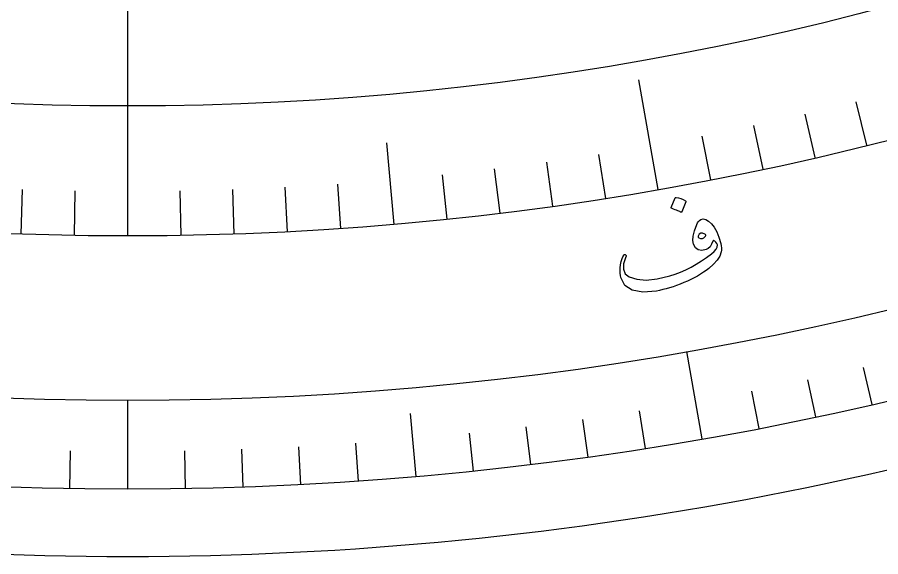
# Model space of a CAD drawing. Header units: millimetres. Extents: x -68 to 68, y -68 to 87.
# Drawn here: x -2.21 to 15.05, y -67.5 to -56.72 of the extents above; entities that cross this region are included whole.
import ezdxf

# ---------------------------------------------------------------- set-up
doc = ezdxf.new("R2010")
doc.units = ezdxf.units.MM
for name, color, linetype in [('CUT_OUTER', 1, 'Continuous'), ('ENGRAVE', 7, 'Continuous'), ('ENGRAVE_FINE', 8, 'Continuous'), ('TEXT', 5, 'Continuous')]:
    doc.layers.add(name, color=color, linetype=linetype)

msp = doc.modelspace()

# ---------------------------------------------------------------- linework, layer by layer
at = {"layer": 'CUT_OUTER'}
msp.add_lwpolyline([(15.1932, -65.7679), (14.7893, -65.8599), (14.3849, -65.9494), (13.98, -66.0364), (13.5746, -66.121), (13.1686, -66.203), (12.7621, -66.2826), (12.3552, -66.3596), (11.9478, -66.4342), (11.5399, -66.5062), (11.1316, -66.5758), (10.7229, -66.6428), (10.3138, -66.7074), (9.9043, -66.7694), (9.4944, -66.8289), (9.0842, -66.8859), (8.6736, -66.9404), (8.2627, -66.9924), (7.8515, -67.0418), (7.44, -67.0887), (7.0282, -67.1331), (6.6162, -67.175), (6.2039, -67.2143), (5.7913, -67.2511), (5.3786, -67.2854), (4.9656, -67.3171), (4.5525, -67.3463), (4.1391, -67.373), (3.7257, -67.3971), (3.3121, -67.4187), (2.8983, -67.4377), (2.4845, -67.4543), (2.0705, -67.4682), (1.6565, -67.4797), (1.2425, -67.4886), (0.8283, -67.4949), (0.4142, -67.4987), (0, -67.5), (-0.4142, -67.4987), (-0.8283, -67.4949), (-1.2425, -67.4886), (-1.6565, -67.4797), (-2.0705, -67.4682), (-2.4845, -67.4543)], dxfattribs=at)
at = {"layer": 'ENGRAVE'}
for points in [[(0, -61.0875), (0, -53.6625)], [(10.6077, -60.1594), (10.2209, -57.9658)], [(5.3241, -60.855), (5.1818, -59.2278)], [(11.4868, -65.145), (11.1791, -63.4001)], [(0, -66.15), (0, -64.3781)], [(5.7654, -65.8983), (5.655, -64.6375)]]:
    msp.add_lwpolyline(points, dxfattribs=at)
for radius in [66.15, 66.15, 64.3781, 61.0875, 61.0875, 58.4888]:
    msp.add_circle((0, 0), radius, dxfattribs=at)
at = {"layer": 'ENGRAVE_FINE'}
for points in [[(14.7784, -59.2729), (14.5629, -58.4084)], [(13.7417, -59.5218), (13.5413, -58.6537)], [(12.7008, -59.7526), (12.5156, -58.8811)], [(11.656, -59.9652), (11.486, -59.0905)], [(9.5562, -60.3354), (9.4168, -59.4554)], [(8.5017, -60.493), (8.3777, -59.6107)], [(6.3854, -60.7529), (6.2922, -59.8667)], [(7.4447, -60.6322), (7.3361, -59.7478)], [(4.2612, -60.9387), (4.1991, -60.0499)], [(-2.1319, -61.0503), (-2.1008, -60.1598)], [(-1.0661, -61.0782), (-1.0506, -60.1873)], [(1.0661, -61.0782), (1.0506, -60.1873)], [(2.1319, -61.0503), (2.1008, -60.1598)], [(3.1971, -61.0038), (3.1504, -60.114)], [(14.8805, -64.4546), (14.7097, -63.7147)], [(13.7534, -64.7045), (13.5955, -63.9617)], [(12.622, -64.9346), (12.4771, -64.1892)], [(10.3481, -65.3356), (10.2293, -64.5856)], [(9.2063, -65.5062), (9.1006, -64.7542)], [(6.9146, -65.7876), (6.8352, -65.0324)], [(8.0617, -65.6569), (7.9691, -64.9032)], [(4.6144, -65.9889), (4.5614, -65.2313)], [(-1.1545, -66.1399), (-1.1412, -65.3807)], [(1.1545, -66.1399), (1.1412, -65.3807)], [(2.3086, -66.1097), (2.2821, -65.3508)], [(3.462, -66.0593), (3.4223, -65.301)]]:
    msp.add_lwpolyline(points, dxfattribs=at)
at = {"layer": 'TEXT'}
for points in [[(10.9459, -60.3238), (10.9483, -60.3203), (10.9521, -60.3177), (10.9573, -60.3162), (10.9638, -60.3156), (11.0129, -60.3262), (11.0602, -60.3414), (11.1056, -60.3613), (11.1492, -60.3858), (11.1538, -60.3899), (11.1563, -60.3944), (11.1567, -60.3993), (11.1551, -60.4045), (11.0778, -60.6072), (11.0745, -60.6123), (11.0694, -60.6143), (11.0624, -60.6132), (11.0538, -60.6091), (11.0462, -60.6055), (11.0345, -60.6002), (11.0184, -60.5932), (10.9981, -60.5845), (10.9732, -60.5742), (10.9435, -60.5622), (10.9089, -60.5486), (10.8695, -60.5334), (10.8641, -60.5306), (10.8611, -60.5275), (10.8605, -60.5239), (10.8622, -60.5198)], [(11.4583, -60.7598), (11.5048, -60.7474), (11.5552, -60.7569), (11.6095, -60.7883), (11.6677, -60.8416), (11.7246, -60.9145), (11.7748, -61.0047), (11.8182, -61.1125), (11.855, -61.2376), (11.8653, -61.2836), (11.8705, -61.3272), (11.8705, -61.3683), (11.8654, -61.407), (11.8366, -61.4878), (11.7861, -61.5694), (11.7138, -61.6516), (11.6197, -61.7344), (11.5652, -61.7748), (11.5084, -61.8138), (11.4493, -61.8516), (11.3879, -61.8879), (11.324, -61.923), (11.2575, -61.9567), (11.1883, -61.9891), (11.1165, -62.0202), (11.0441, -62.0495), (10.9729, -62.0765), (10.9029, -62.1011), (10.8343, -62.1234), (10.7668, -62.1433), (10.7002, -62.1606), (10.6345, -62.1753), (10.5699, -62.1875), (10.2956, -62.2111), (10.0853, -62.1734), (9.9393, -62.0751), (9.8575, -61.9167), (9.8496, -61.8781), (9.8449, -61.8335), (9.8431, -61.7829), (9.8444, -61.7262), (9.8511, -61.6631), (9.8644, -61.6007), (9.8842, -61.5392), (9.9105, -61.4785), (9.9147, -61.4713), (9.9201, -61.4658), (9.9267, -61.462), (9.9345, -61.4598), (9.9423, -61.4596), (9.949, -61.4618), (9.9545, -61.4663), (9.9588, -61.4731), (9.9616, -61.481), (9.9625, -61.4886), (9.9616, -61.4958), (9.9587, -61.5028), (9.9146, -61.6412), (9.9105, -61.7539), (9.9467, -61.841), (10.0234, -61.9024), (10.1793, -61.9539), (10.3669, -61.9682), (10.5859, -61.9451), (10.8361, -61.8842), (10.9442, -61.8487), (11.0514, -61.8077), (11.1577, -61.761), (11.263, -61.7087), (11.3672, -61.6509), (11.47, -61.5875), (11.5715, -61.5186), (11.6716, -61.4441), (11.7238, -61.3993), (11.7611, -61.3544), (11.7835, -61.3096), (11.7909, -61.2649), (11.7771, -61.2378), (11.7589, -61.2139), (11.7364, -61.1934), (11.7096, -61.1762), (11.7068, -61.1757), (11.7038, -61.1779), (11.7007, -61.183), (11.6976, -61.1909), (11.6739, -61.2528), (11.6433, -61.3018), (11.6059, -61.3377), (11.5617, -61.3607), (11.4762, -61.378), (11.4054, -61.3651), (11.3496, -61.3221), (11.3086, -61.2491), (11.2963, -61.1802), (11.3036, -61.0919), (11.3302, -60.9842), (11.376, -60.8571), (11.3919, -60.8248), (11.4109, -60.7978), (11.433, -60.7761), (11.4583, -60.7598)], [(11.5482, -61.0927), (11.5549, -61.0803), (11.5554, -61.069), (11.5496, -61.0589), (11.5376, -61.05), (11.4923, -61.0316), (11.4555, -61.032), (11.4271, -61.0513), (11.4071, -61.0894), (11.4056, -61.1003), (11.4065, -61.1094), (11.4099, -61.1168), (11.4158, -61.1226), (11.4531, -61.1376), (11.4876, -61.1376), (11.5193, -61.1227), (11.5482, -61.0927)]]:
    msp.add_lwpolyline(points, close=True, dxfattribs=at)

doc.saveas('drawing.dxf')
